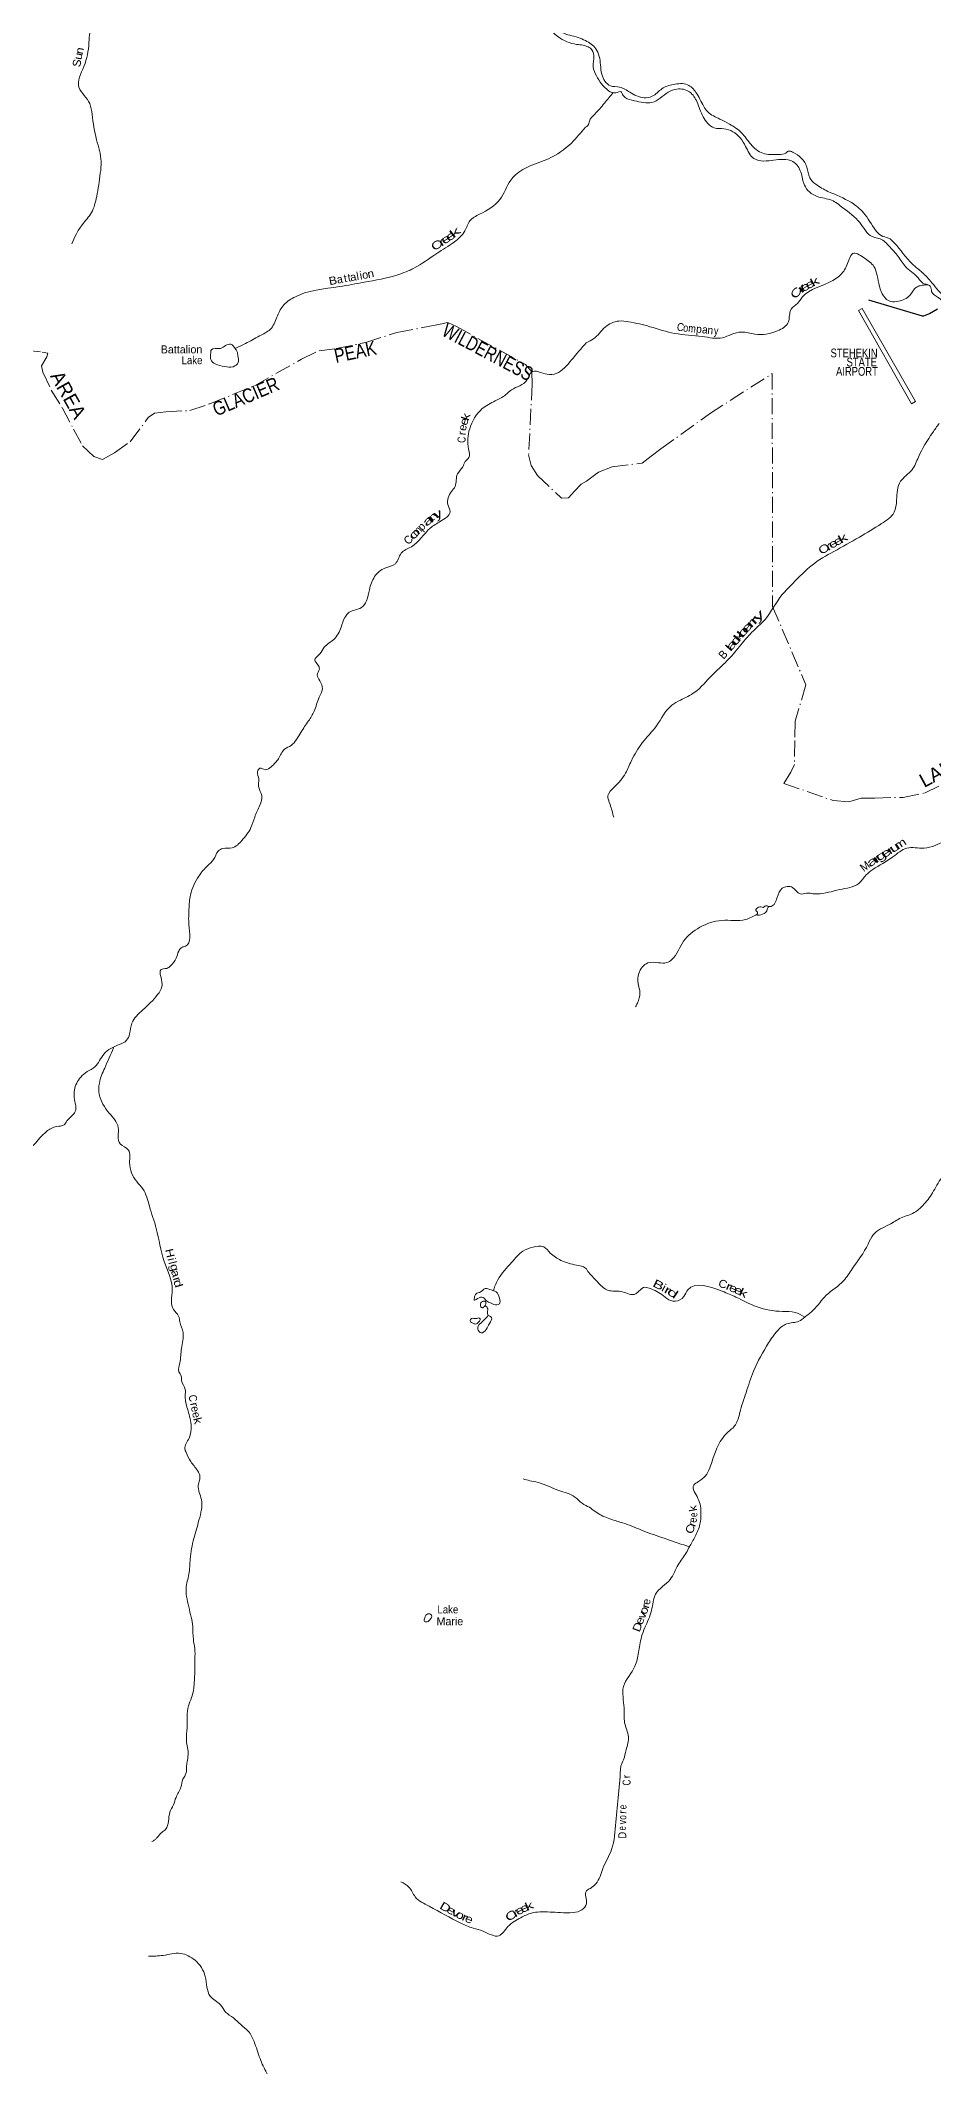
# Model space of a CAD drawing. Header units: feet. Extents: x 0 to 246606, y 183576 to 368785.
# Drawn here: x 47654 to 69986, y 268053 to 318692 of the extents above; entities that cross this region are included whole.
import ezdxf
from ezdxf.enums import TextEntityAlignment as Align

# ---------------------------------------------------------------- set-up
doc = ezdxf.new("R2010")
doc.units = ezdxf.units.FT
doc.header["$LTSCALE"] = 80
doc.linetypes.add('DOT_DASHED', pattern=[7.7, 5, -1.2, 0.3, -1.2])
for name, color, linetype, lineweight in [('29', 7, 'Continuous', 25), ('36', 7, 'Continuous', 13), ('39', 7, 'Continuous', 13), ('41', 7, 'Continuous', 13), ('44', 7, 'DOT_DASHED', 13)]:
    doc.layers.add(name, color=color, linetype=linetype, lineweight=lineweight)

msp = doc.modelspace()

# ---------------------------------------------------------------- linework, layer by layer
at = {"layer": '29'}
msp.add_lwpolyline([(68364.58, 312211.44), (69702.87, 311814.04), (69744.31, 311813.55), (69783.89, 311824.25), (69883.5, 311869.48), (70085.95, 311985.49)], dxfattribs=at)
at = {"layer": '36'}
msp.add_lwpolyline([(68107.98, 311942.48), (68200.01, 311990.39), (69533.34, 309668.35), (69433.3, 309612.19)], close=True, dxfattribs=at)
at = {"layer": '39'}
msp.add_line((58776.62, 287176.7), (58805.27, 287193.69), dxfattribs=at)
for points in [[(52060.77, 321503.51), (51814.47, 321206.92), (51496.89, 320962.53), (51063.38, 320824.32), (50680.76, 320631.96), (50437.8, 320408.26), (50172.22, 320240.93), (49851.94, 320093.4), (49669.62, 319868.1), (49429.94, 319462.75), (49110.91, 319135.59), (48898.41, 318891.91), (48863.79, 318639.36), (48738.63, 318041.02), (48612.9, 317523.41), (48749.73, 317316.44), (48884.48, 317119.54), (48944.99, 316845.43), (49056.52, 316210.36), (49171.44, 315668.16), (49149.24, 315373.3), (49058.31, 314791.34), (48927.72, 314392.79), (48697.44, 314088.44), (48541.5, 313847.17), (48434.04, 313608.25)], [(55462.94, 321515.5), (55768.11, 321361.12), (56069.35, 321050.31), (56197.35, 320661.61), (56273.64, 320444.12), (56544.48, 320435.88), (57121.38, 320587.18), (57347.78, 320576.62), (57534.78, 320420.45), (57903.58, 320275.62), (58632.11, 320125.17), (59266.76, 320109.33), (59773.37, 320197.57), (60081.24, 320094.71), (60246.28, 319900.04), (60318.95, 319331.31), (60363.38, 319044.98), (60591.49, 318790.19), (61061.67, 318595.58), (61221.46, 318574.47), (61284.19, 318557.06)], [(55661.03, 321517.01), (56037.68, 321245.89), (56201.54, 320930.1), (56359.84, 320543.62), (56495.28, 320536.47), (57152.84, 320712.55), (57460.88, 320585.47), (57668.15, 320421.36), (57991.72, 320387.24), (58584.78, 320247.98), (59126.43, 320237.55), (59725.89, 320340.56), (60021.32, 320284.04), (60332.08, 320058.07), (60397.94, 319596.28), (60472.12, 319100.22), (60693.83, 318893.83), (61096.83, 318769.42), (61279.78, 318691.84)], [(61279.78, 318691.84), (61542.7, 318487.51), (61658.23, 318081.27), (61690.22, 317849.46), (61906.84, 317560.01), (62137.54, 317525.33), (62391.93, 317398.11), (62751.47, 317260.46), (62950.73, 317298.01), (63194.01, 317485.76), (63478.99, 317591.36), (63834.41, 317584.96), (64043.35, 317396.39), (64240.76, 317046.02), (64339.87, 316908.22), (64643.55, 316729.26), (64881.76, 316603.8), (65186.05, 316386.47), (65414.75, 316099.23), (65717.15, 315873.78), (66111.27, 315845.78), (66290.41, 315878.97), (66354.29, 315924.44), (66463.66, 315901.96), (66816.87, 315529.85), (66889.8, 315262.33), (67039.76, 315101.1), (67343.44, 314922.14), (67931.36, 314642.7), (68234.25, 314386.96), (68538.03, 313949.42), (68679.5, 313814.31), (68858.11, 313754.56), (69005.34, 313637.73), (69460.1, 313101.6), (69668.85, 312925.16), (69911.03, 312678.54), (70250.11, 312306.21), (70442.52, 312141.62), (70523.01, 311997.18), (70810.25, 311426.88), (70975.58, 311002.69), (71018.69, 310706.41), (71019.53, 310528.64), (71113.99, 310429.15), (71606.93, 310281.52), (71949.45, 310198.14), (72231.64, 310099.64), (72272.52, 309942.72), (72242.77, 309532.13), (72087.21, 309287.2), (72041.78, 309098.58), (72067.95, 308977.79), (72134.78, 308586.94), (72067.76, 308234.33), (72033.79, 307961.05), (72019.51, 307718.39), (72004.69, 307635.32), (72092.09, 307598.35), (72375.47, 307552.4), (72610.32, 307384.45), (72637.91, 307174.79), (72587.45, 307048.72), (72601.79, 306909.56), (72598.04, 306766.06), (72556.3, 306724.98), (72465.84, 306826.56), (72440.81, 306876.66), (72386.09, 306889.93), (72356.89, 306822.79), (72370.88, 306705.84), (72436.86, 306620.03), (72512.21, 306578.82), (72542.41, 306458.09), (72595.85, 306273.08), (72721.66, 306107.43), (73000.98, 305936.16), (73430.18, 305734.97), (73698.79, 305854.45), (73999.79, 306093.64), (74230.22, 306327.66), (74369.53, 306578.39), (74495.86, 306883.46), (74603.07, 306996.3), (74877.99, 307099.71), (75069.92, 307090.68), (75324.96, 306923.06), (75448.15, 306543.21), (75499.12, 306008.67), (75659.4, 305455.68), (76030.77, 304580.82)], [(61283.93, 318557.13), (61405.23, 318499.44), (61490.93, 318316.97), (61477.33, 318031.9), (61555.54, 317812.95), (61862.39, 317436.06), (62042.89, 317384.41), (62171.68, 317410.73), (62209.08, 317344.66), (62274.96, 317264.91), (62506.34, 317187.82), (62945.12, 317144.38), (63352.87, 317399.43), (63567.59, 317479.65), (63885.73, 317405.98), (64073.48, 317154.45), (64222.71, 316787.14), (64501.73, 316508.79), (64742.36, 316484.38), (64967.59, 316413.26), (65288.47, 316042.65), (65493.11, 315744.92), (65738.43, 315680.18), (66232.39, 315720.45), (66469.47, 315665.68), (66669.59, 315398.18), (66757.46, 315080.4), (67074.99, 314792.57), (67435.81, 314701.4), (67719.52, 314507.98), (68143.27, 314143.07), (68451.75, 313790.45), (68717.61, 313703.81), (68838.5, 313592.62), (69076.93, 313327.77), (69277.21, 313050.17), (69600.8, 312762.44), (69770.91, 312603.56), (69827.62, 312592.35), (69898.94, 312551.07), (69926.25, 312484.84), (69939.43, 312418.38), (70099.28, 312269.44), (70461.14, 311868.97), (70678.31, 311412.06), (70832.36, 310743.82), (70944.52, 310422.38), (71217.59, 310263.13), (71811.42, 310119.15), (72006.96, 310011.18), (72152.27, 310013.52), (72188.24, 309911.06), (72144.75, 309601.26), (72003.07, 309372.72), (71950.8, 309107.22), (71989.37, 308590.66), (71923.15, 308062.31), (71888.59, 307825.38), (71814.68, 307650.45), (71820.27, 307553.57), (72000.97, 307489.81), (72133.13, 307431.32), (72325.1, 307420.27), (72431.34, 307341.17), (72401.05, 307090.17), (72230.62, 306891.47), (72257.07, 306752.49), (72361.19, 306428.91), (72513.87, 306098.02), (73139.15, 305629.28), (73602.21, 305582.18), (73859.92, 305751.99), (73950.13, 305917.08), (74068.11, 305987.67), (74214.64, 306040.53), (74414.7, 306280.12), (74549.63, 306678.26), (74747.28, 306942.05), (74976.23, 307016.44), (75166.82, 306964.96), (75289.63, 306734.61), (75349.89, 306375.97), (75434.3, 305896.51), (75506.93, 305521.91), (75520.19, 305324.14), (75527.61, 305239.41), (75640.43, 305128.09), (75813.42, 304789.45), (76104.17, 304157.75), (76127.55, 303832.86), (75957.1, 303383.64)], [(61977.04, 317392.31), (61756.34, 317125.25), (61512.43, 316850.61), (61379.96, 316676.76), (61345.32, 316571.15), (61284.23, 316525.35)], [(61284.23, 316525.35), (60929.3, 316130.05), (60358.12, 315738.58), (59528.38, 315331.22), (59416.12, 315201.27), (59142.62, 314721), (58635.96, 314350.17), (58392.59, 314185), (58269.05, 313933.86), (58004.21, 313659.54), (57563.69, 313367.88), (56992.32, 313002.66), (56589.32, 312836.4), (55743.91, 312648.95), (55132.35, 312541.83), (53986.44, 312267.55), (53713.1, 312053.73), (53565.5, 311776.18), (53399.89, 311472.27), (53132.26, 311308.96), (52777.93, 311116.79), (52520.1, 310997.95)], [(69850.7, 312583.63), (69654.47, 312563.3), (69564.19, 312527.5), (69391.91, 312318.67), (69109.53, 312176.75), (68909.75, 312171.51), (68635.26, 312544.88), (68496.03, 313043.67), (68234.03, 313267.74), (67963.98, 313364.41), (67889.19, 313244.01), (67740.86, 312926.47), (67466.03, 312691.74), (66705.52, 312277.47), (66580.86, 312119.91), (66427.66, 311980.06), (66352.24, 311647.53), (66087.11, 311437.2), (65521.16, 311353.35), (65187.24, 311404.54), (64927.82, 311341.78), (64711.04, 311263.54), (64205.85, 311293.8), (63512.15, 311371.53), (62895.73, 311539.4), (62360.8, 311662.11), (62118.24, 311680.43), (61775.48, 311527.44), (61483.39, 311235.86), (61301.77, 311137.38)], [(61301.77, 311137.38), (60934.72, 310708.29), (60549.1, 310368.56), (60326.94, 310348.88), (59930.48, 310404.7), (59817.7, 310202.81), (59430.4, 309959.23), (59283.75, 309835.09), (59026.14, 309683.96), (58700.12, 309489.97), (58386.37, 308985.21), (58359.61, 308474.34), (58369.13, 308268.51), (58270.8, 308168.93), (58215.12, 308039.36), (58082.99, 307860.83), (58020.52, 307545.51), (57934.49, 307421.79), (57839.77, 307094.14), (57897.6, 306914.89), (57660.82, 306675.08), (57401.33, 306503.75), (56927.64, 306040.28), (56674.17, 305875.05), (56528.46, 305615.68), (56268.54, 305506.92), (56009.35, 305291.18), (55878.26, 304963.29), (55809.44, 304690.31), (55677.27, 304517.83), (55376.98, 304400.72), (55262.71, 304268.74), (55171.43, 304027.91), (54987.64, 303723.87), (54750.56, 303526.45), (54640.57, 303360.18), (54516.37, 303203.9), (54591.94, 303089.36), (54627.03, 302982.62), (54575.54, 302832.9), (54637.16, 302690), (54703.25, 302484.56), (54623.87, 302276.11), (54496.96, 301928.06), (54359.21, 301686.91), (54163.17, 301398.94), (53918.9, 301074.3), (53757.91, 300976.31), (53605.99, 300739.1), (53423.49, 300538.02), (53276.47, 300466.37), (53140.83, 300501.77), (53078.78, 300416.57), (53112.38, 300235.13), (53106.96, 300142.24), (53109.8, 300025.19), (53186.01, 299817.8), (53139.19, 299577.27), (53009.89, 299281.68), (52914.73, 299018.62), (52688.62, 298696.13), (52449.42, 298512.82), (52213.11, 298495.06), (52100.37, 298433.73), (51980.61, 298220.97), (51832.14, 298066.54), (51615.71, 297806.69), (51402.77, 297334.92), (51366.83, 296981.43), (51365.53, 296587.8), (51282.32, 296058.38), (51185.57, 296023.4), (51109.43, 295930.03), (51045.98, 295756), (50905.86, 295563.28), (50811.32, 295500.06), (50668.05, 295470.82), (50659.16, 295297.17), (50689.27, 295034.96), (50583.48, 294846.52), (50210.3, 294460.44), (49937.78, 294129.56), (49881.05, 293860.71), (49807.38, 293702.76), (49618.17, 293594.48), (49241.89, 293363.81), (49011.77, 293037.26), (48824.65, 292920.92), (48659.93, 292778.5), (48500.44, 292466.55), (48502.2, 292214.25)], [(52520.1, 310997.95), (52416.34, 311098.17), (52281.16, 311066.97), (52154.34, 310997.47), (51926.22, 310963.62), (51908.85, 310846.42), (51915.81, 310717.28), (52021.65, 310609.01), (52256.51, 310544), (52470.75, 310539.41), (52599.33, 310647.27), (52592.16, 310806.69), (52567.08, 310925.61), (52520.1, 310997.95)], [(61988.1, 299280.04), (61896.19, 299597.76), (61842.2, 299817.1), (62000.36, 300025.71), (62285.39, 300379.8), (62431.81, 300691.26), (62703.24, 301138.06), (63057.77, 301563.98), (63439.2, 302075.17), (63655.17, 302203.9), (64015.35, 302403.64), (64448.64, 302828.81), (64820.45, 303184.29), (65133.64, 303544.89), (65444.91, 303899.4), (65772.81, 304223.88), (66201, 304840.88), (66471.02, 305124.02), (66952.22, 305582.28), (67491.88, 305920.26), (68134.15, 306280.1), (68687.97, 306616.29), (69000.37, 306900.11), (69064.16, 307202.15), (69163.58, 307674.47), (69443.73, 307955.75), (69608.14, 308277.6), (69965.66, 308895.49), (70125.64, 309116.25)], [(76018.34, 302520.03), (75679.2, 302585.21), (75438.3, 302500.53), (74806.3, 302256.01), (74451.54, 301969.49), (74277.81, 301599.01), (73985.39, 301202.38), (73504.44, 300727.96), (73298.91, 300326.67), (72976.44, 300040.66), (71964.53, 299567.81), (71457.62, 299327.32), (70918.35, 298965.1), (70473.33, 298768.04), (70024.25, 298572.93), (69748.75, 298505.87), (69316.7, 298507), (68972.99, 298287.33), (68465.3, 297970.06), (68301.93, 297834.1), (68115.55, 297623.01), (67641.6, 297467.91), (67082.07, 297361.94), (66930.5, 297371.62), (66807.22, 297379.74), (66656.14, 297359.13), (66461.71, 297523.68), (66203.66, 297501.35), (66074.15, 297268.95), (65922.21, 297050.34), (65865.69, 297049.43)], [(79488.82, 300690.89), (79019.99, 300216.67), (78891.35, 299929.75), (78558.29, 299423.37), (78339.38, 299100.65), (78071.51, 298809.46), (77837.76, 298656.2), (77545.31, 298261.59), (77122.9, 297788.11), (76797.41, 297564.69), (76582.55, 296989.5), (76369.28, 296818.39), (75859.69, 296367.76), (75594.19, 295929.13), (75269.62, 295396.63), (74814.62, 294815.55), (74613.45, 294519.38), (74346.53, 294294.88), (73689.77, 293831.78), (73385.79, 293525.87), (73021.86, 293307.89), (72457.82, 292979.62), (72221.76, 292719.25), (71971.25, 292478.85), (71631.54, 292261.26), (71446.9, 291941.11), (71121.61, 291202.52), (70976.14, 290957.75), (70444.87, 290474.44), (70195.82, 290268.41), (69961.7, 289886.86), (69720.4, 289575.9), (69503.22, 289396.64), (69176.28, 289264.11), (68882.18, 289097.76), (68476.45, 288842.74), (68353.02, 288608.42), (67951.11, 287989.82), (67737.83, 287693.45), (67305.59, 287328.92), (66974.47, 286953.88), (66769.24, 286784.92)], [(65575.8, 296850.81), (65285.51, 296720.9), (64688.28, 296699.17), (64143.95, 296526.77), (63735.71, 296176.76), (63444.19, 295723.58), (63312.25, 295642.67), (63110.38, 295641.44), (62841.98, 295635.1), (62614.02, 295372.84), (62597.89, 295120.05), (62645.99, 294890.52), (62581.48, 294632.91), (62534.56, 294537.2)], [(65865.69, 297049.43), (65782.72, 297062.24), (65722.75, 297024.91), (65672.03, 297040.26), (65557.8, 296987.91), (65540.09, 296959.35), (65581.39, 296901.42), (65580.32, 296842.82), (65711.34, 296855.03), (65817.02, 296937.54), (65840.07, 297010.64), (65865.69, 297049.43)], [(49481.77, 293513.03), (49258.51, 293008.66), (49125.72, 292634.33), (49123.65, 292351.72), (49373.49, 291877.05), (49596.21, 291525.33), (49643.53, 291113.87), (49854.78, 290957.87), (49881.21, 290645.18), (50060.33, 290170.03), (50213.16, 289987.39), (50375.8, 289556.53), (50549.45, 288996.57), (50745.12, 288176.36), (50948.07, 287471.26), (50925.82, 287184.47), (50979.84, 286970.88), (51108.27, 286810.27), (51137.55, 286669.18), (51218.27, 286395.21), (51178.57, 286001.32), (51136.69, 285631.64), (51115.94, 285419.56), (51173.3, 285306.91), (51182.16, 285195.95), (51274.65, 284972.53), (51271.65, 284823.13), (51303.63, 284583.15), (51403.3, 284200.31), (51367.98, 283758), (51264.75, 283492.87), (51293.7, 283398.2), (51410.45, 283172.92), (51577.71, 282950.01), (51641.48, 282788.96), (51598.5, 282576.72), (51677.75, 282224.02), (51677.47, 281973.72), (51616.7, 281704.83), (51488.48, 281253.82), (51399.14, 280734.45), (51363.37, 280358.76), (51295.1, 280005.05), (51306.62, 279801.25), (51423.4, 279283.29), (51461.37, 279053.43), (51475.8, 278722.49), (51511.7, 278500.7), (51515.56, 278236.3), (51499.5, 277640.72), (51431.33, 277272.88), (51353.97, 277064.44), (51321.4, 276519.21), (51303.42, 276198.14), (51346.33, 275841.16), (51319.26, 275665.36), (51306.04, 275532.05)], [(48502.2, 292214.25), (48522.41, 291923.71), (48432.26, 291810.06), (48315.92, 291686.13), (48241.83, 291588.74), (48060.25, 291547.13), (47802.45, 291422.23), (47487.48, 291093.08), (47039.05, 290775.12), (46538.4, 290412.4), (46441.34, 290131.16), (46400.13, 289955.26), (46111.1, 289672.71), (45775.09, 289462.5), (45378.34, 289268.03), (45174.93, 289169.75), (45030.89, 289249.51), (44908.01, 289194.17), (44630.59, 288986.38), (44463.85, 288843.94), (44270.96, 288685.18), (44215.58, 288513.22), (44324.06, 288314.13), (44315.03, 288160.66), (44121.53, 288088.69), (44019.05, 288005.23), (43725.81, 288037.54), (43384, 288079.61), (43297.94, 287959.92), (43177.23, 287882.4), (43034.2, 287818.84), (43019.59, 287594.69), (42976.52, 287396.57), (42906.37, 287313.33), (42840.64, 287175.62), (42829.95, 286969.66), (43010.04, 286934.56), (43085.68, 286809.93), (43008.2, 286619.65), (42849.81, 286438.92), (42319.98, 285912.5), (42180.43, 285929.71), (42051.36, 285892.5), (41942.6, 285839.27), (41931.2, 285736.25), (41810.42, 285668.81), (41699.38, 285653.92), (41548.36, 285576.18), (41453.02, 285628.01), (41228.92, 285598.22), (41240.4, 285400.48), (41241.95, 285178.46), (41154.82, 285212.17), (41027.72, 285181.03), (40887.93, 284941.88), (40682.89, 284496.4), (40314.62, 283985.22), (40182.35, 283826.87)], [(61363.5, 287895.61), (61280.73, 288010.2), (61059.95, 288083.38), (60669.11, 288201.82), (60403.12, 288383.69), (60238.36, 288537.99), (59971.64, 288534.14), (59719.74, 288433.51), (59438.77, 288155.05), (59090.2, 287716.67), (59022.51, 287570.87), (58978.94, 287443.4)], [(66766.96, 286783.31), (66525.1, 286902.21), (66205.75, 286925.35), (65574, 287042.47), (65041.19, 287284.41), (64703.72, 287430.5), (63843.12, 287467.16), (63740.86, 287297.83), (63528.76, 287179.27), (63411.41, 287195.56), (63235.86, 287315.97), (62877.5, 287506.17), (62733.87, 287524.07), (62582.52, 287394.35), (62498.4, 287352.6), (62166.14, 287426.04), (61850.8, 287451.27), (61613.79, 287627.26), (61363.5, 287895.61)], [(58978.94, 287443.4), (58863.48, 287482.98), (58772.46, 287494.47), (58635.7, 287400.69), (58569.14, 287382.06), (58509.18, 287286.78), (58501.66, 287205.99), (58622.48, 287267.37), (58749.89, 287254.11), (58804.87, 287193.93), (58922.49, 287134.18), (59068.32, 287086.73), (59128.77, 287111.37), (59131.81, 287254.71), (59051.9, 287413.62), (58978.94, 287443.4)], [(58775.15, 287075.2), (58697.08, 287012.48), (58654.07, 287094.94), (58708.09, 287172.02), (58776.77, 287176.52), (58789.38, 287105.96), (58773.42, 287077.59)], [(58497.67, 286618.57), (58402.16, 286694.62), (58428.07, 286747.28), (58490.68, 286751.74), (58561.45, 286746.17), (58617.91, 286762.71), (58648.41, 286736.67), (58612.55, 286661.74), (58538.15, 286608.75), (58497.67, 286618.57)], [(58851.42, 286822.29), (58721.49, 286688.73), (58589.53, 286485.97), (58673.05, 286389.65), (58797.75, 286475.29), (58879.55, 286625.22), (58933.1, 286770.92), (58888.41, 286804.93), (58851.66, 286821.6)], [(58773.42, 287077.59), (58836.6, 286990.28), (58833.36, 286875.2), (58851.92, 286820.83)], [(66769.24, 286784.92), (66619.52, 286679.48), (66313.68, 286615.97), (66082.31, 286440.53), (65861.05, 286137.97), (65486.77, 285432.94), (65297.56, 284894.53), (65142.05, 284395.05), (65033.85, 284092.29), (64827.16, 283888.96), (64468.14, 283238.72), (64283.11, 282817.55), (64105.75, 282673.28), (63992.17, 282580.54), (64094.36, 282250.87), (64171.12, 281870.27), (64145.06, 281607.22), (64022.86, 281296.16), (63879.61, 281039.3)], [(59727.08, 282737.25), (59889.04, 282693.95), (60095.46, 282650.96), (60612.16, 282450.62), (61017.47, 282285.85), (61198.41, 282129.64), (61382.24, 282030.7)], [(63879.61, 281039.3), (63313.26, 281232.22), (62783.35, 281419.66), (62328.23, 281600.22), (62029.92, 281696.43), (61678.52, 281830.18), (61380.36, 282031.71)], [(63881.56, 281043.37), (63803.29, 280888.57), (63600.11, 280592.37), (63398.05, 280225.47), (63036.49, 279860.05), (62934.08, 279448.29), (62767.31, 279021.36), (62684.25, 278787.69), (62607.72, 278398.57), (62520.32, 278057.76), (62231.73, 277548.06), (62248.36, 277014.98), (62262.39, 276643.48), (62356.83, 276293.47), (62301.5, 275967.32), (62234.81, 275719.78), (62167.16, 275563.33)], [(57383.28, 279206.96), (57347.12, 279176.43), (57256.19, 279175.81), (57263.64, 279266.7), (57339.73, 279366.13), (57432.93, 279332.45), (57429.28, 279275.9), (57383.28, 279206.96)], [(51306.04, 275532.05), (51273.87, 275332.88), (51213.92, 275235.56), (51164.68, 275035.28), (51043.14, 274775.98), (50975.64, 274591.75), (50889.99, 274405.39), (50852.96, 274187.01), (50779.56, 273978.51), (50689.19, 273905.24), (50562.89, 273765.09), (50516.76, 273718.35), (50440.35, 273673.45)], [(62167.16, 275563.33), (62108.04, 274858.07), (62041.36, 274160.75), (61936.24, 273475.19), (61718.31, 273002.71), (61545.99, 272623.53), (61405.66, 272505.38)], [(56668.06, 272670.97), (56868.66, 272536.85), (57025.52, 272293.39), (57374.05, 272057.14), (58161.62, 271635.71), (58473.16, 271510.34), (58721.85, 271433.07), (59116.05, 271320.33), (59342.71, 271547.94), (59666.27, 271772.11), (59933.96, 271888.87), (60137.63, 271914.35), (60656.36, 271899.32), (60973.19, 271901.24), (61194.77, 271967.23), (61306.83, 272125.47), (61304.93, 272440.57), (61405.66, 272505.38)], [(50350.67, 270810.58), (50721.88, 270828.99), (51155.46, 270880.11), (51517.74, 270706.57), (51774.47, 270300.09), (51898.5, 269812), (52154.08, 269595.4), (52282.31, 269414.38), (52476.94, 269266.08), (52659.56, 269101.55), (52850.26, 268935.05), (52995.11, 268675.35), (53142.98, 268250.03), (53312.65, 267889.48), (53451.66, 267595.41), (53491.3, 267379.51), (53578.11, 267040.68), (53815.32, 266858.3), (53917.35, 266671.06), (53966.53, 266548.14), (54316.64, 266384.63), (54561.61, 266254.82), (54724.44, 266025.53), (55002.29, 265796.94), (55449.66, 265569.37), (55591.5, 265473.28), (55966.75, 265156.4), (56248.64, 264927.83), (56514, 264763.8), (56801.84, 264551.43), (57017.26, 264302.26), (57151.02, 264208.13), (57380.21, 264017.63), (57832.03, 263721.41), (58322.57, 263360.79), (58703.76, 263064.15), (58868.61, 262834.87), (58899.16, 262453.28), (58942.69, 262263.67), (59107.45, 262048.53), (59197.53, 261834.96), (59407.32, 261515.05), (59514.72, 261107.67), (59640.79, 260950.87), (59715.2, 260658.43), (59913.88, 259839.52), (60122.6, 259028.75), (60093.72, 258798.29), (60131.39, 258576.32), (60181.6, 258281.71), (59951.66, 257926.82), (59850.04, 257712.08), (59866.31, 257356.66), (60203.35, 257019.35), (60531.22, 256679.93)]]:
    msp.add_spline(points, degree=3, dxfattribs=at)
at = {"layer": '44'}
for points in [[(47253.81, 310954.34), (47698.42, 310906.15), (47835.91, 310880.61), (47810.15, 310787.61), (47678.05, 310562.85), (47713.26, 310399.51), (47923.69, 309952.41), (48202.82, 309501.63), (48482.34, 308978.18), (48706.74, 308563.46), (48990.94, 308296.41), (49207.47, 308220.81), (49505.51, 308385.86), (49899.9, 308664.46), (50349.1, 309268.36), (50502.04, 309374.12), (50788.66, 309409.91), (51388.36, 309443.26), (51888.38, 309609.35), (53004.92, 310063.24), (54178.9, 310727.39), (54620.1, 310939.6), (55043.99, 310990.23), (55786.12, 311144.61), (56568.77, 311397.76), (57573.62, 311586.63), (57839.95, 311640.48), (58054.56, 311544.68), (59784.57, 310592.6), (59937.05, 310407.65), (59950.82, 310098.84), (59861.31, 308333.96), (59921.32, 308065.77), (60082.2, 307820.3), (60685.12, 307252.07), (60854.75, 307258.99), (61009.35, 307431.38), (61174.07, 307599.79), (61311.61, 307675.56)], [(61311.61, 307675.56), (61611.62, 307904.14), (61952.62, 308035.36), (62699.18, 308128.08), (62923.15, 308299.74), (63165.29, 308483.52), (64382.01, 309357.95), (65951.84, 310365.62), (65963.66, 304543.19), (66794.85, 302585.31), (66528.47, 301682.33), (66514.32, 301193.42), (66508.24, 300599.47), (66419.45, 300403.53), (66245.91, 300120.74), (67474.68, 299696.13), (67872.16, 299665.71), (68178.86, 299750.48), (68515.82, 299758.46), (69230.09, 299774.42), (69758.73, 299881.35), (70325.72, 300153.93)]]:
    msp.add_lwpolyline(points, dxfattribs=at)

# ---------------------------------------------------------------- texts
at = {"layer": '36', "width": 0.8}
for s, p in [('STEHEKIN', (67411.5, 310772.2)), ('AIRPORT', (67548.48, 310312.42)), ('STATE', (67811.88, 310544.96))]:
    msp.add_text(s, height=220, dxfattribs=at).set_placement(p)
at = {"layer": '41'}
for s, rotation, width, p in [('S', 78.093, 1.1, (48661.17, 318107.55)), ('u', 78.093, 1.15, (48693.89, 318279.83)), ('n', 78.278, 1.1, (48726.7, 318418.42)), ('k', 38.415, 2, (58078.49, 313819.73)), ('C', 33.203, 1.4, (57613.2, 313495.9)), ('r', 33.203, 1.75, (57739.69, 313578.68)), ('e', 33.812, 1.6, (57844.85, 313649.11)), ('e', 33.812, 1.6, (57959.18, 313724.94)), ('B', 10.918, 1.15, (54985.6, 312594.92)), ('a', 10.016, 1.05, (55489.23, 312685.22)), ('n', 11.277, 1.1, (55930.12, 312767.66)), ('C', 54.037, 1.5, (66628.44, 312329.68)), ('r', 42.377, 2.15, (66752.86, 312424.59)), ('e', 32.497, 1.55, (66823.91, 312456.62)), ('e', 28.554, 1.45, (66937.33, 312516.9)), ('k', 28.373, 1.6, (67062.45, 312581.05)), ('C', 350.669, 0.9, (63641.84, 311431.3)), ('o', 353.661, 0.85, (63779.91, 311413.09)), ('m', 355.05, 0.85, (63940.85, 311397.05)), ('p', 355.05, 0.95, (64113.43, 311382.1)), ('a', 353.979, 0.95, (64260.28, 311368.5)), ('n', 353.979, 0.95, (64395.02, 311352.89)), ('y', 356.085, 0.85, (64544.99, 311342)), ('e', 75.628, 1.05, (58302.74, 308993.4)), ('k', 71.875, 1.3, (58383.95, 309257.79)), ('e', 71.724, 1.15, (58338.01, 309134)), ('C', 87.297, 0.8, (58282.9, 308708.35)), ('n', 41.023, 2, (57526.31, 306710.54)), ('y', 32.886, 1.7, (57636.53, 306770.48)), ('o', 45.653, 2, (57071.27, 306293.63)), ('a', 42.968, 2.05, (57415.57, 306628.04)), ('C', 31.867, 1.35, (67290.36, 305899.52)), ('r', 29.759, 1.65, (67409.81, 305965.17)), ('e', 29.263, 1.45, (67519.4, 306030.65)), ('e', 29.263, 1.45, (67641.44, 306097.54)), ('k', 30.263, 1.7, (67767.24, 306167.61)), ('y', 45.066, 2.2, (65672.61, 304241.15)), ('k', 48.778, 2.1, (65199.68, 303741.67)), ('b', 48.654, 1.95, (65293.09, 303847.96)), ('e', 48.654, 1.9, (65385.15, 303952.59)), ('r', 46.279, 2.2, (65485.2, 304057.28)), ('r', 44.283, 2.25, (65572.44, 304140)), ('l', 48.679, 1.65, (64940.89, 303442.45)), ('a', 49.371, 1.95, (65012.4, 303526.43)), ('c', 49.371, 2.1, (65105.71, 303635.2)), ('r', 35.097, 1.85, (68620.04, 298164)), ('g', 34.097, 1.75, (68722.73, 298234.31)), ('e', 31.908, 1.55, (68842.61, 298305.4)), ('r', 32.908, 1.75, (68960.01, 298376.86)), ('u', 32.891, 1.7, (69065.38, 298442.35)), ('m', 32.277, 1.35, (69204.87, 298532.14)), ('a', 36.343, 1.8, (68504.01, 298095.26)), ('H', 283.198, 1.15, (50793.61, 288359.56)), ('g', 285.294, 1.2, (50911.92, 287997.84)), ('a', 287.04, 1.2, (50939.3, 287847.15)), ('r', 287.04, 1.25, (50978.84, 287702.06)), ('d', 286.447, 1.3, (51001.71, 287593.78)), ('B', 333.377, 1.5, (63063.76, 287502.29)), ('C', 339.325, 1.1, (64683.84, 287520.5)), ('i', 330.707, 1.25, (63195.27, 287430.47)), ('r', 330.707, 1.65, (63293.45, 287375.4)), ('d', 325.758, 1.8, (63410.32, 287303.86)), ('r', 336.832, 1.45, (64831.79, 287462.7)), ('e', 336.832, 1.3, (64939.41, 287416.66)), ('e', 336.353, 1.3, (65066.4, 287360.43)), ('k', 335.149, 1.5, (65191.01, 287297.57)), ('C', 278.635, 0.9, (51368.65, 284741.38)), ('r', 282.932, 1.15, (51406.07, 284578.41)), ('k', 284.224, 1.2, (51490.44, 284169.55)), ('k', 100.307, 1.1, (64067.46, 282018.62)), ('C', 67.398, 1.15, (63991.03, 281446.62)), ('r', 71.749, 1.3, (64039.67, 281579.47)), ('e', 83.5, 0.85, (64066.81, 281698.84)), ('e', 89.389, 0.75, (64081.34, 281839.76)), ('o', 68.561, 1.25, (62833.7, 279418.16)), ('r', 72.531, 1.25, (62878.97, 279538.92)), ('e', 79.776, 0.95, (62902.18, 279653.34)), ('D', 69.453, 1.2, (62674.94, 279002.84)), ('e', 68.766, 1.25, (62730.82, 279157.82)), ('v', 68.766, 1.3, (62788.64, 279300.29)), ('C', 91.208, 0.75, (62410.77, 275151.87)), ('e', 88.739, 0.75, (62309.46, 274535.97)), ('e', 89.632, 0.7, (62295.17, 274006.31)), ('v', 88.336, 0.8, (62300.5, 274155.68)), ('o', 88.336, 0.75, (62304.23, 274275.11)), ('D', 89.632, 0.85, (62302.97, 273833.99)), ('D', 330.629, 1.4, (57732.48, 271945.14)), ('e', 332.06, 1.4, (57876.46, 271869.51)), ('v', 332.06, 1.5, (57999.35, 271802.38)), ('C', 36.362, 1.5, (59477.43, 271746.47)), ('r', 31.817, 1.7, (59584.78, 271814.26)), ('e', 27.554, 1.4, (59678.99, 271869.74)), ('e', 25.018, 1.35, (59794.02, 271926.93)), ('k', 23.918, 1.5, (59914.6, 271977.2)), ('o', 334.076, 1.35, (58106.08, 271751.66)), ('r', 334.076, 1.5, (58227.18, 271692.79)), ('e', 336.433, 1.3, (58334.07, 271648.34))]:
    msp.add_text(s, height=200, rotation=rotation, dxfattribs=dict(at, width=width)).set_placement(p, align=Align.CENTER)
for s, rotation, p in [('a', 9.854, (55154.56, 312628.43)), ('t', 9.854, (55293.35, 312652.05)), ('t', 9.854, (55389.97, 312667.68)), ('l', 10.016, (55600.91, 312704.93)), ('i', 10.016, (55683.1, 312719.44)), ('o', 11.277, (55789.68, 312740.08)), ('r', 83.103, (58289.09, 308862.92)), ('m', 45.968, (57135.91, 306360.75)), ('p', 45.003, (57249.69, 306476.06)), ('C', 43.043, (56917.71, 306140.46)), ('B', 48.679, (64797.37, 303279.2)), ('M', 37.174, (68329.79, 297973.22)), ('i', 283.198, (50837.2, 288207.57)), ('l', 283.198, (50860.67, 288121.89)), ('e', 282.74, (51428.91, 284465.58)), ('e', 283.614, (51458.36, 284318.42)), ('r', 91.208, (62407.58, 275303.01)), ('r', 88.336, (62308.12, 274409.72))]:
    msp.add_text(s, height=200, rotation=rotation, dxfattribs=at).set_placement(p, align=Align.CENTER)
for s, p in [('Battalion', (50659.96, 310871.71)), ('Marie', (57557.1, 279080.98))]:
    msp.add_text(s, height=200, dxfattribs=at).set_placement(p)
at = {"layer": '41', "width": 0.9}
for p in [(51181.17, 310602.14), (57580.28, 279377.03)]:
    msp.add_text('Lake', height=200, dxfattribs=at).set_placement(p)
at = {"layer": '44'}
for s, rotation, width, p in [('WILDERNESS', 331.944, 0.8, (57663.65, 311334.36)), ('PEAK', 11.811, 0.85, (55040.93, 310630.56)), ('GLACIER', 23.122, 0.85, (52052.68, 309291.01))]:
    msp.add_text(s, height=350, rotation=rotation, dxfattribs=dict(at, width=width)).set_placement(p)
for s, rotation, p in [('AREA', 299.204, (47885.85, 310307.03)), ('LAKE', 28.676, (69754.73, 300007.43))]:
    msp.add_text(s, height=350, rotation=rotation, dxfattribs=at).set_placement(p)

doc.saveas('drawing.dxf')
